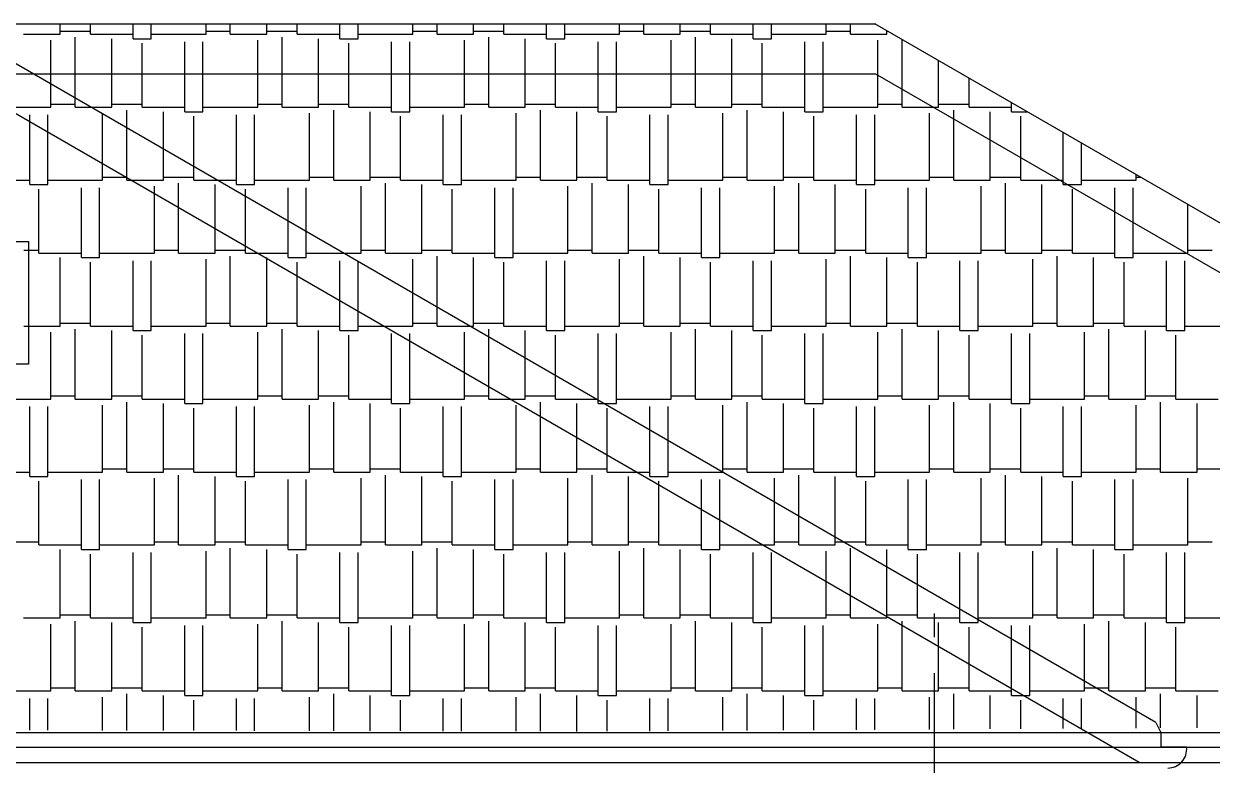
# Model space of a CAD drawing. Extents: x -133165 to 20117, y 15722 to 63536.
# Drawn here: x -35166 to -30201, y 55468 to 58565 of the extents above; entities that cross this region are included whole.
import ezdxf

# ---------------------------------------------------------------- set-up
doc = ezdxf.new("R2010")
doc.units = 0
doc.linetypes.add('GOST2_303_5', pattern=[24, 20, -1.5, 1, -1.5])
doc.layers.get('0').update_dxf_attribs({"linetype": 'CONTINUOUS'})
doc.layers.add('AXIS', color=7, linetype='GOST2_303_5')

# ---------------------------------------------------------------- blocks, each defined once
blk = doc.blocks.new('*X129')
at = {"linetype": 'CONTINUOUS', "ltscale": 10}
for p, q in [((-35052.8, 58216.8), (-35052.8, 58312.2)), ((-34951.2, 58216.8), (-34951.2, 58253.5)), ((-35281.4, 58216.8), (-35052.8, 58216.8)), ((-35052.8, 58229.5), (-34951.2, 58229.5)), ((-34951.2, 58216.8), (-34887.6, 58216.8)), ((-35141.7, 57892.9), (-35141.7, 58185.1)), ((-35065.5, 57892.9), (-35065.5, 58185.1)), ((-34836.9, 57912), (-34836.9, 58187.5)), ((-34735.3, 57912), (-34735.3, 58128.9)), ((-34582.9, 57912), (-34582.9, 58040.9)), ((-34455.9, 57912), (-34455.9, 57967.5)), ((-35319.5, 57912), (-35141.7, 57912)), ((-35065.5, 57912), (-34836.9, 57912)), ((-34836.9, 57924.7), (-34735.3, 57924.7)), ((-34735.3, 57912), (-34582.9, 57912)), ((-34582.9, 57924.7), (-34455.9, 57924.7)), ((-34519.4, 57607.2), (-34519.4, 57899.3)), ((-34455.9, 57912), (-34359.7, 57912)), ((-35141.7, 57892.9), (-35065.5, 57892.9)), ((-35103.6, 57607.2), (-35103.6, 57873.9)), ((-34925.8, 57588.1), (-34925.8, 57880.2)), ((-34849.6, 57588.1), (-34849.6, 57880.2)), ((-34621, 57607.2), (-34621, 57886.6)), ((-34367, 57607.2), (-34367, 57892.9)), ((-34240, 57607.2), (-34240, 57842.9)), ((-34062.2, 57588.1), (-34062.2, 57740.2)), ((-33986, 57588.1), (-33986, 57696.2)), ((-35166.9, 57619.9), (-35103.6, 57619.9)), ((-35103.6, 57607.2), (-34925.8, 57607.2)), ((-34849.6, 57607.2), (-34621, 57607.2)), ((-34621, 57619.9), (-34519.4, 57619.9)), ((-34519.4, 57607.2), (-34367, 57607.2)), ((-34367, 57619.9), (-34240, 57619.9)), ((-34240, 57607.2), (-34062.2, 57607.2)), ((-33986, 57607.2), (-33831.7, 57607.2)), ((-35014.7, 57302.4), (-35014.7, 57588.1)), ((-34925.8, 57588.1), (-34849.6, 57588.1)), ((-34887.7, 57302.4), (-34887.7, 57569.1)), ((-34709.9, 57283.3), (-34709.9, 57575.4)), ((-34633.7, 57283.3), (-34633.7, 57575.4)), ((-34405.1, 57302.4), (-34405.1, 57581.8)), ((-34303.5, 57302.4), (-34303.5, 57594.5)), ((-34151.1, 57302.4), (-34151.1, 57588.1)), ((-34062.2, 57588.1), (-33986, 57588.1)), ((-34024.1, 57302.4), (-34024.1, 57569.1)), ((-33846.3, 57283.3), (-33846.3, 57575.4)), ((-33770.1, 57283.3), (-33770.1, 57571.6)), ((-33541.5, 57302.4), (-33541.5, 57439.6)), ((-33439.9, 57302.4), (-33439.9, 57381)), ((-35166.9, 57302.4), (-35014.7, 57302.4)), ((-35014.7, 57315.1), (-34887.7, 57315.1)), ((-34887.7, 57302.4), (-34709.9, 57302.4)), ((-34633.7, 57302.4), (-34405.1, 57302.4)), ((-34405.1, 57315.1), (-34303.5, 57315.1)), ((-34303.5, 57302.4), (-34151.1, 57302.4)), ((-34151.1, 57315.1), (-34024.1, 57315.1)), ((-34024.1, 57302.4), (-33846.3, 57302.4)), ((-33770.1, 57302.4), (-33541.5, 57302.4)), ((-33541.5, 57315.1), (-33439.9, 57315.1)), ((-33439.9, 57302.4), (-33305, 57302.4)), ((-35052.8, 56997.6), (-35052.8, 57277)), ((-34951.2, 56997.6), (-34951.2, 57289.7)), ((-34798.8, 56997.6), (-34798.8, 57283.3)), ((-34709.9, 57283.3), (-34633.7, 57283.3)), ((-34671.8, 56997.6), (-34671.8, 57264.3)), ((-34494, 56978.5), (-34494, 57270.6)), ((-34417.8, 56978.5), (-34417.8, 57270.6)), ((-34189.2, 56997.6), (-34189.2, 57277)), ((-34087.6, 56997.6), (-34087.6, 57289.7)), ((-33935.2, 56997.6), (-33935.2, 57283.3)), ((-33846.3, 57283.3), (-33770.1, 57283.3)), ((-33808.2, 56997.6), (-33808.2, 57264.3)), ((-33630.4, 56978.5), (-33630.4, 57270.6)), ((-33554.2, 56978.5), (-33554.2, 57270.6)), ((-33325.6, 56997.6), (-33325.6, 57277)), ((-33224, 56997.6), (-33224, 57254.8)), ((-33071.6, 56997.6), (-33071.6, 57165.2)), ((-32944.6, 56997.6), (-32944.6, 57090.6)), ((-35052.8, 57010.3), (-34951.2, 57010.3)), ((-34798.8, 57010.3), (-34671.8, 57010.3)), ((-34189.2, 57010.3), (-34087.6, 57010.3)), ((-33935.2, 57010.3), (-33808.2, 57010.3)), ((-33325.6, 57010.3), (-33224, 57010.3)), ((-33071.6, 57010.3), (-32944.6, 57010.3)), ((-35281.4, 56997.6), (-35052.8, 56997.6)), ((-35141.7, 56673.7), (-35141.7, 56965.8)), ((-35065.5, 56673.7), (-35065.5, 56965.8)), ((-34951.2, 56997.6), (-34798.8, 56997.6)), ((-34836.9, 56692.8), (-34836.9, 56972.2)), ((-34735.3, 56692.8), (-34735.3, 56984.9)), ((-34671.8, 56997.6), (-34494, 56997.6)), ((-34582.9, 56692.8), (-34582.9, 56978.5)), ((-34494, 56978.5), (-34417.8, 56978.5)), ((-34455.9, 56692.8), (-34455.9, 56959.5)), ((-34417.8, 56997.6), (-34189.2, 56997.6)), ((-34278.1, 56673.7), (-34278.1, 56965.8)), ((-34201.9, 56673.7), (-34201.9, 56965.8)), ((-34087.6, 56997.6), (-33935.2, 56997.6)), ((-33973.3, 56692.8), (-33973.3, 56972.2)), ((-33871.7, 56692.8), (-33871.7, 56984.9)), ((-33808.2, 56997.6), (-33630.4, 56997.6)), ((-33719.3, 56692.8), (-33719.3, 56978.5)), ((-33630.4, 56978.5), (-33554.2, 56978.5)), ((-33592.3, 56692.8), (-33592.3, 56959.5)), ((-33554.2, 56997.6), (-33325.6, 56997.6)), ((-33414.5, 56673.7), (-33414.5, 56965.8)), ((-33338.3, 56673.7), (-33338.3, 56965.8)), ((-33224, 56997.6), (-33071.6, 56997.6)), ((-33109.7, 56692.8), (-33109.7, 56972.2)), ((-33008.1, 56692.8), (-33008.1, 56984.9)), ((-32944.6, 56997.6), (-32786.4, 56997.6)), ((-32855.7, 56692.8), (-32855.7, 56978.5)), ((-32766.8, 56978.5), (-32766.8, 56986.1)), ((-32766.8, 56978.5), (-32754, 56978.5)), ((-32728.7, 56692.8), (-32728.7, 56959.5)), ((-32550.9, 56673.7), (-32550.9, 56859.2)), ((-32474.7, 56673.7), (-32474.7, 56814.4)), ((-34836.9, 56705.5), (-34735.3, 56705.5)), ((-34582.9, 56705.5), (-34455.9, 56705.5)), ((-33973.3, 56705.5), (-33871.7, 56705.5)), ((-33719.3, 56705.5), (-33592.3, 56705.5)), ((-33109.7, 56705.5), (-33008.1, 56705.5)), ((-32855.7, 56705.5), (-32728.7, 56705.5)), ((-35319.5, 56692.8), (-35141.7, 56692.8)), ((-35141.7, 56673.7), (-35065.5, 56673.7)), ((-35103.6, 56388), (-35103.6, 56654.7)), ((-35065.5, 56692.8), (-34836.9, 56692.8)), ((-34925.8, 56368.9), (-34925.8, 56661)), ((-34849.6, 56368.9), (-34849.6, 56661)), ((-34735.3, 56692.8), (-34582.9, 56692.8)), ((-34621, 56388), (-34621, 56667.4)), ((-34519.4, 56388), (-34519.4, 56680.1)), ((-34455.9, 56692.8), (-34278.1, 56692.8)), ((-34367, 56388), (-34367, 56673.7)), ((-34278.1, 56673.7), (-34201.9, 56673.7)), ((-34240, 56388), (-34240, 56654.7)), ((-34201.9, 56692.8), (-33973.3, 56692.8)), ((-34062.2, 56368.9), (-34062.2, 56661)), ((-33986, 56368.9), (-33986, 56661)), ((-33871.7, 56692.8), (-33719.3, 56692.8)), ((-33757.4, 56388), (-33757.4, 56667.4)), ((-33655.8, 56388), (-33655.8, 56680.1)), ((-33592.3, 56692.8), (-33414.5, 56692.8)), ((-33503.4, 56388), (-33503.4, 56673.7)), ((-33414.5, 56673.7), (-33338.3, 56673.7)), ((-33376.4, 56388), (-33376.4, 56654.7)), ((-33338.3, 56692.8), (-33109.7, 56692.8)), ((-33198.6, 56368.9), (-33198.6, 56661)), ((-33122.4, 56368.9), (-33122.4, 56661)), ((-33008.1, 56692.8), (-32855.7, 56692.8)), ((-32893.8, 56388), (-32893.8, 56667.4)), ((-32792.2, 56388), (-32792.2, 56680.1)), ((-32728.7, 56692.8), (-32550.9, 56692.8)), ((-32639.8, 56388), (-32639.8, 56673.7)), ((-32550.9, 56673.7), (-32474.7, 56673.7)), ((-32512.8, 56388), (-32512.8, 56654.7)), ((-32474.7, 56692.8), (-32267.8, 56692.8)), ((-32335, 56368.9), (-32335, 56661)), ((-32258.8, 56368.9), (-32258.8, 56661)), ((-32030.2, 56388), (-32030.2, 56553.1)), ((-31928.6, 56388), (-31928.6, 56493.4)), ((-31776.2, 56388), (-31776.2, 56403.8)), ((-35230.6, 56400.7), (-35103.6, 56400.7)), ((-35103.6, 56388), (-34925.8, 56388)), ((-35014.7, 56083.2), (-35014.7, 56368.9)), ((-34925.8, 56368.9), (-34849.6, 56368.9)), ((-34849.6, 56388), (-34621, 56388)), ((-34709.9, 56064.1), (-34709.9, 56356.2)), ((-34633.7, 56064.1), (-34633.7, 56356.2)), ((-34621, 56400.7), (-34519.4, 56400.7)), ((-34519.4, 56388), (-34367, 56388)), ((-34405.1, 56083.2), (-34405.1, 56362.6)), ((-34367, 56400.7), (-34240, 56400.7)), ((-34303.5, 56083.2), (-34303.5, 56375.3)), ((-34240, 56388), (-34062.2, 56388)), ((-34151.1, 56083.2), (-34151.1, 56368.9)), ((-34062.2, 56368.9), (-33986, 56368.9)), ((-33986, 56388), (-33757.4, 56388)), ((-33846.3, 56064.1), (-33846.3, 56356.2)), ((-33770.1, 56064.1), (-33770.1, 56356.2)), ((-33757.4, 56400.7), (-33655.8, 56400.7)), ((-33655.8, 56388), (-33503.4, 56388)), ((-33541.5, 56083.2), (-33541.5, 56362.6)), ((-33503.4, 56400.7), (-33376.4, 56400.7)), ((-33439.9, 56083.2), (-33439.9, 56375.3)), ((-33376.4, 56388), (-33198.6, 56388)), ((-33287.5, 56083.2), (-33287.5, 56368.9)), ((-33198.6, 56368.9), (-33122.4, 56368.9)), ((-33122.4, 56388), (-32893.8, 56388)), ((-32982.7, 56064.1), (-32982.7, 56356.2)), ((-32906.5, 56064.1), (-32906.5, 56356.2)), ((-32893.8, 56400.7), (-32792.2, 56400.7)), ((-32792.2, 56388), (-32639.8, 56388)), ((-32677.9, 56083.2), (-32677.9, 56362.6)), ((-32639.8, 56400.7), (-32512.8, 56400.7)), ((-32576.3, 56083.2), (-32576.3, 56375.3)), ((-32512.8, 56388), (-32335, 56388)), ((-32423.9, 56083.2), (-32423.9, 56368.9)), ((-32335, 56368.9), (-32258.8, 56368.9)), ((-32258.8, 56388), (-32030.2, 56388)), ((-32119.1, 56064.1), (-32119.1, 56356.2)), ((-32042.9, 56064.1), (-32042.9, 56356.2)), ((-32030.2, 56400.7), (-31928.6, 56400.7)), ((-31928.6, 56388), (-31776.2, 56388)), ((-31814.3, 56083.2), (-31814.3, 56362.6)), ((-31776.2, 56400.7), (-31770.8, 56400.7)), ((-31712.7, 56083.2), (-31712.7, 56366.5)), ((-34887.7, 56083.2), (-34887.7, 56349.9)), ((-34024.1, 56083.2), (-34024.1, 56349.9)), ((-33160.5, 56083.2), (-33160.5, 56349.9)), ((-32296.9, 56083.2), (-32296.9, 56349.9)), ((-31560.3, 56083.2), (-31560.3, 56276.9)), ((-31433.3, 56083.2), (-31433.3, 56202.3)), ((-35167.1, 56083.2), (-35014.7, 56083.2)), ((-35052.8, 55778.4), (-35052.8, 56057.8)), ((-35014.7, 56095.9), (-34887.7, 56095.9)), ((-34951.2, 55778.4), (-34951.2, 56070.5)), ((-34887.7, 56083.2), (-34709.9, 56083.2)), ((-34798.8, 55778.4), (-34798.8, 56064.1)), ((-34709.9, 56064.1), (-34633.7, 56064.1)), ((-34633.7, 56083.2), (-34405.1, 56083.2)), ((-34405.1, 56095.9), (-34303.5, 56095.9)), ((-34303.5, 56083.2), (-34151.1, 56083.2)), ((-34189.2, 55778.4), (-34189.2, 56057.8)), ((-34151.1, 56095.9), (-34024.1, 56095.9)), ((-34087.6, 55778.4), (-34087.6, 56070.5)), ((-34024.1, 56083.2), (-33846.3, 56083.2)), ((-33935.2, 55778.4), (-33935.2, 56064.1)), ((-33846.3, 56064.1), (-33770.1, 56064.1)), ((-33770.1, 56083.2), (-33541.5, 56083.2)), ((-33541.5, 56095.9), (-33439.9, 56095.9)), ((-33439.9, 56083.2), (-33287.5, 56083.2)), ((-33325.6, 55778.4), (-33325.6, 56057.8)), ((-33287.5, 56095.9), (-33160.5, 56095.9)), ((-33224, 55778.4), (-33224, 56070.5)), ((-33160.5, 56083.2), (-32982.7, 56083.2)), ((-33071.6, 55778.4), (-33071.6, 56064.1)), ((-32982.7, 56064.1), (-32906.5, 56064.1)), ((-32906.5, 56083.2), (-32677.9, 56083.2)), ((-32677.9, 56095.9), (-32576.3, 56095.9)), ((-32576.3, 56083.2), (-32423.9, 56083.2)), ((-32462, 55778.4), (-32462, 56057.8)), ((-32423.9, 56095.9), (-32296.9, 56095.9)), ((-32360.4, 55778.4), (-32360.4, 56070.5)), ((-32296.9, 56083.2), (-32119.1, 56083.2)), ((-32208, 55778.4), (-32208, 56064.1)), ((-32119.1, 56064.1), (-32042.9, 56064.1)), ((-32042.9, 56083.2), (-31814.3, 56083.2)), ((-31814.3, 56095.9), (-31712.7, 56095.9)), ((-31712.7, 56083.2), (-31560.3, 56083.2)), ((-31598.4, 55778.4), (-31598.4, 56057.8)), ((-31560.3, 56095.9), (-31433.3, 56095.9)), ((-31496.8, 55778.4), (-31496.8, 56070.5)), ((-31433.3, 56083.2), (-31255.5, 56083.2)), ((-31344.4, 55778.4), (-31344.4, 56064.1)), ((-31255.5, 56064.1), (-31255.5, 56097.8)), ((-31255.5, 56064.1), (-31198.2, 56064.1)), ((-34671.8, 55778.4), (-34671.8, 56045.1)), ((-34494, 55759.3), (-34494, 56051.4)), ((-34417.8, 55759.3), (-34417.8, 56051.4)), ((-33808.2, 55778.4), (-33808.2, 56045.1)), ((-33630.4, 55759.3), (-33630.4, 56051.4)), ((-33554.2, 55759.3), (-33554.2, 56051.4)), ((-32944.6, 55778.4), (-32944.6, 56045.1)), ((-32766.8, 55759.3), (-32766.8, 56051.4)), ((-32690.6, 55759.3), (-32690.6, 56051.4)), ((-32081, 55778.4), (-32081, 56045.1)), ((-31903.2, 55759.3), (-31903.2, 56051.4)), ((-31827, 55759.3), (-31827, 56051.4)), ((-31217.4, 55778.4), (-31217.4, 56045.1)), ((-31039.6, 55759.3), (-31039.6, 55970.9)), ((-30963.4, 55759.3), (-30963.4, 55926.1)), ((-35281.4, 55778.4), (-35052.8, 55778.4)), ((-35052.8, 55791.1), (-34951.2, 55791.1)), ((-34951.2, 55778.4), (-34798.8, 55778.4)), ((-34798.8, 55791.1), (-34671.8, 55791.1)), ((-34735.3, 55613.6), (-34735.3, 55765.7)), ((-34671.8, 55778.4), (-34494, 55778.4)), ((-34582.9, 55613.3), (-34582.9, 55759.3)), ((-34494, 55759.3), (-34417.8, 55759.3)), ((-34417.8, 55778.4), (-34189.2, 55778.4)), ((-34189.2, 55791.1), (-34087.6, 55791.1)), ((-34087.6, 55778.4), (-33935.2, 55778.4)), ((-33935.2, 55791.1), (-33808.2, 55791.1)), ((-33871.7, 55611.8), (-33871.7, 55765.7)), ((-33808.2, 55778.4), (-33630.4, 55778.4)), ((-33719.3, 55611.5), (-33719.3, 55759.3)), ((-33630.4, 55759.3), (-33554.2, 55759.3)), ((-33554.2, 55778.4), (-33325.6, 55778.4)), ((-33325.6, 55791.1), (-33224, 55791.1)), ((-33224, 55778.4), (-33071.6, 55778.4)), ((-33071.6, 55791.1), (-32944.6, 55791.1)), ((-33008.1, 55610), (-33008.1, 55765.7)), ((-32944.6, 55778.4), (-32766.8, 55778.4)), ((-32855.7, 55609.7), (-32855.7, 55759.3)), ((-32766.8, 55759.3), (-32690.6, 55759.3)), ((-32690.6, 55778.4), (-32462, 55778.4)), ((-32462, 55791.1), (-32360.4, 55791.1)), ((-32360.4, 55778.4), (-32208, 55778.4)), ((-32208, 55791.1), (-32081, 55791.1)), ((-32144.5, 55613.4), (-32144.5, 55765.7)), ((-32081, 55778.4), (-31903.2, 55778.4)), ((-31992.1, 55614.3), (-31992.1, 55759.3)), ((-31903.2, 55759.3), (-31827, 55759.3)), ((-31827, 55778.4), (-31598.4, 55778.4)), ((-31598.4, 55791.1), (-31496.8, 55791.1)), ((-31496.8, 55778.4), (-31344.4, 55778.4)), ((-31344.4, 55791.1), (-31217.4, 55791.1)), ((-31280.9, 55618.6), (-31280.9, 55765.7)), ((-31217.4, 55778.4), (-31039.6, 55778.4)), ((-31128.5, 55619.5), (-31128.5, 55759.3)), ((-31039.6, 55759.3), (-30963.4, 55759.3)), ((-30963.4, 55778.4), (-30734.8, 55778.4)), ((-30734.8, 55778.4), (-30734.8, 55791.7)), ((-30734.8, 55791.1), (-30733.7, 55791.1)), ((-35141.7, 55614.5), (-35141.7, 55746.6)), ((-35065.5, 55614.3), (-35065.5, 55746.6)), ((-34836.9, 55613.8), (-34836.9, 55753)), ((-34455.9, 55613), (-34455.9, 55740.3)), ((-34278.1, 55612.6), (-34278.1, 55746.6)), ((-34201.9, 55612.5), (-34201.9, 55746.6)), ((-33973.3, 55612), (-33973.3, 55753)), ((-33592.3, 55611.2), (-33592.3, 55740.3)), ((-33414.5, 55610.8), (-33414.5, 55746.6)), ((-33338.3, 55610.7), (-33338.3, 55746.6)), ((-33109.7, 55610.2), (-33109.7, 55753)), ((-32728.7, 55609.9), (-32728.7, 55740.3)), ((-32550.9, 55610.9), (-32550.9, 55746.6)), ((-32474.7, 55611.4), (-32474.7, 55746.6)), ((-32246.1, 55612.8), (-32246.1, 55753)), ((-31865.1, 55615.1), (-31865.1, 55740.3)), ((-31687.3, 55616.2), (-31687.3, 55746.6)), ((-31611.1, 55616.6), (-31611.1, 55746.6)), ((-31382.5, 55618), (-31382.5, 55753)), ((-31001.5, 55620.3), (-31001.5, 55740.3)), ((-30823.7, 55621.4), (-30823.7, 55746.6)), ((-30747.5, 55621.8), (-30747.5, 55746.6)), ((-30518.9, 55623.2), (-30518.9, 55664.8))]:
    blk.add_line(p, q, dxfattribs=at)

msp = doc.modelspace()

# ---------------------------------------------------------------- linework, layer by layer
at = {"ltscale": 10}
for p, q in [((-38011.9, 58564.8), (-31606.9, 58564.8)), ((-30436.9, 55647.2), (-35486.9, 58562.8)), ((-35014.7, 58521.6), (-35014.7, 58563.1)), ((-34887.7, 58521.6), (-34887.7, 58563.1)), ((-34709.9, 58502.5), (-34709.9, 58563.2)), ((-34633.7, 58502.5), (-34633.7, 58563.2)), ((-34405.1, 58521.6), (-34405.1, 58563.4)), ((-34303.5, 58521.6), (-34303.5, 58563.4)), ((-34151.1, 58521.6), (-34151.1, 58563.5)), ((-34024.1, 58521.6), (-34024.1, 58563.6)), ((-33846.3, 58502.5), (-33846.3, 58563.7)), ((-33770.1, 58502.5), (-33770.1, 58563.7)), ((-33541.5, 58521.6), (-33541.5, 58563.8)), ((-33439.9, 58521.6), (-33439.9, 58563.9)), ((-33287.5, 58521.6), (-33287.5, 58563.9)), ((-33160.5, 58521.6), (-33160.5, 58564)), ((-32982.7, 58502.5), (-32982.7, 58564.1)), ((-32906.5, 58502.5), (-32906.5, 58564.1)), ((-32677.9, 58521.6), (-32677.9, 58564.3)), ((-32576.3, 58521.6), (-32576.3, 58564.3)), ((-32423.9, 58521.6), (-32423.9, 58564.4)), ((-32296.9, 58521.6), (-32296.9, 58564.5)), ((-32119.1, 58502.5), (-32119.1, 58564.5)), ((-32042.9, 58502.5), (-32042.9, 58564.6)), ((-31814.3, 58521.6), (-31814.3, 58564.7)), ((-31712.7, 58521.6), (-31712.7, 58564.8)), ((-28726.9, 56900), (-31610.4, 58564.8)), ((-35167.1, 58521.6), (-35014.7, 58521.6)), ((-35052.8, 58312.2), (-35052.8, 58496.2)), ((-35014.7, 58534.3), (-34887.7, 58534.3)), ((-34951.2, 58253.5), (-34951.2, 58508.9)), ((-34887.7, 58521.6), (-34709.9, 58521.6)), ((-34798.8, 58216.8), (-34798.8, 58502.5)), ((-34709.9, 58502.5), (-34633.7, 58502.5)), ((-34633.7, 58521.6), (-34405.1, 58521.6)), ((-34494, 58197.7), (-34494, 58489.8)), ((-34417.8, 58197.7), (-34417.8, 58489.8)), ((-34405.1, 58534.3), (-34303.5, 58534.3)), ((-34303.5, 58521.6), (-34151.1, 58521.6)), ((-34189.2, 58216.8), (-34189.2, 58496.2)), ((-34151.1, 58534.3), (-34024.1, 58534.3)), ((-34087.6, 58216.8), (-34087.6, 58508.9)), ((-34024.1, 58521.6), (-33846.3, 58521.6)), ((-33935.2, 58216.8), (-33935.2, 58502.5)), ((-33846.3, 58502.5), (-33770.1, 58502.5)), ((-33770.1, 58521.6), (-33541.5, 58521.6)), ((-33630.4, 58197.7), (-33630.4, 58489.8)), ((-33554.2, 58197.7), (-33554.2, 58489.8)), ((-33541.5, 58534.3), (-33439.9, 58534.3)), ((-33439.9, 58521.6), (-33287.5, 58521.6)), ((-33325.6, 58216.8), (-33325.6, 58496.2)), ((-33287.5, 58534.3), (-33160.5, 58534.3)), ((-33224, 58216.8), (-33224, 58508.9)), ((-33160.5, 58521.6), (-32982.7, 58521.6)), ((-33071.6, 58216.8), (-33071.6, 58502.5)), ((-32982.7, 58502.5), (-32906.5, 58502.5)), ((-32906.5, 58521.6), (-32677.9, 58521.6)), ((-32766.8, 58197.7), (-32766.8, 58489.8)), ((-32690.6, 58197.7), (-32690.6, 58489.8)), ((-32677.9, 58534.3), (-32576.3, 58534.3)), ((-32576.3, 58521.6), (-32423.9, 58521.6)), ((-32462, 58216.8), (-32462, 58496.2)), ((-32423.9, 58534.3), (-32296.9, 58534.3)), ((-32360.4, 58216.8), (-32360.4, 58508.9)), ((-32296.9, 58521.6), (-32119.1, 58521.6)), ((-32208, 58216.8), (-32208, 58502.5)), ((-32119.1, 58502.5), (-32042.9, 58502.5)), ((-32042.9, 58521.6), (-31814.3, 58521.6)), ((-31903.2, 58197.7), (-31903.2, 58489.8)), ((-31827, 58197.7), (-31827, 58489.8)), ((-31814.3, 58534.3), (-31712.7, 58534.3)), ((-31712.7, 58521.6), (-31560.3, 58521.6)), ((-31598.4, 58216.8), (-31598.4, 58496.2)), ((-31560.3, 58521.6), (-31560.3, 58535.9)), ((-31560.3, 58534.3), (-31557.5, 58534.3)), ((-31496.8, 58216.8), (-31496.8, 58499.2)), ((-34671.8, 58216.8), (-34671.8, 58483.5)), ((-33808.2, 58216.8), (-33808.2, 58483.5)), ((-32944.6, 58216.8), (-32944.6, 58483.5)), ((-32081, 58216.8), (-32081, 58483.5)), ((-31344.4, 58216.8), (-31344.4, 58411.2)), ((-31606.9, 58355), (-39366.9, 58355)), ((-30506.9, 55479.8), (-35486.9, 58355)), ((-26626.9, 55479.8), (-31606.9, 58355)), ((-31217.4, 58216.8), (-31217.4, 58337.9)), ((-34887.6, 58216.8), (-34798.8, 58216.8)), ((-34836.9, 58187.5), (-34836.9, 58191.4)), ((-34798.8, 58229.5), (-34671.8, 58229.5)), ((-34735.3, 58128.9), (-34735.3, 58204.1)), ((-34671.8, 58216.8), (-34494, 58216.8)), ((-34582.9, 58040.9), (-34582.9, 58197.7)), ((-34494, 58197.7), (-34417.8, 58197.7)), ((-34417.8, 58216.8), (-34189.2, 58216.8)), ((-34189.2, 58229.5), (-34087.6, 58229.5)), ((-34087.6, 58216.8), (-33935.2, 58216.8)), ((-33973.3, 57912), (-33973.3, 58191.4)), ((-33935.2, 58229.5), (-33808.2, 58229.5)), ((-33871.7, 57912), (-33871.7, 58204.1)), ((-33808.2, 58216.8), (-33630.4, 58216.8)), ((-33719.3, 57912), (-33719.3, 58197.7)), ((-33630.4, 58197.7), (-33554.2, 58197.7)), ((-33554.2, 58216.8), (-33325.6, 58216.8)), ((-33325.6, 58229.5), (-33224, 58229.5)), ((-33224, 58216.8), (-33071.6, 58216.8)), ((-33109.7, 57912), (-33109.7, 58191.4)), ((-33071.6, 58229.5), (-32944.6, 58229.5)), ((-33008.1, 57912), (-33008.1, 58204.1)), ((-32944.6, 58216.8), (-32766.8, 58216.8)), ((-32855.7, 57912), (-32855.7, 58197.7)), ((-32766.8, 58197.7), (-32690.6, 58197.7)), ((-32690.6, 58216.8), (-32462, 58216.8)), ((-32462, 58229.5), (-32360.4, 58229.5)), ((-32360.4, 58216.8), (-32208, 58216.8)), ((-32246.1, 57912), (-32246.1, 58191.4)), ((-32208, 58229.5), (-32081, 58229.5)), ((-32144.5, 57912), (-32144.5, 58204.1)), ((-32081, 58216.8), (-31903.2, 58216.8)), ((-31992.1, 57912), (-31992.1, 58197.7)), ((-31903.2, 58197.7), (-31827, 58197.7)), ((-31827, 58216.8), (-31598.4, 58216.8)), ((-31598.4, 58229.5), (-31496.8, 58229.5)), ((-31496.8, 58216.8), (-31344.4, 58216.8)), ((-31382.5, 57912), (-31382.5, 58191.4)), ((-31344.4, 58229.5), (-31217.4, 58229.5)), ((-31280.9, 57912), (-31280.9, 58204.1)), ((-31217.4, 58216.8), (-31039.6, 58216.8)), ((-31128.5, 57912), (-31128.5, 58197.7)), ((-31039.6, 58197.7), (-31039.6, 58235.3)), ((-31039.6, 58197.7), (-30974.6, 58197.7)), ((-34455.9, 57967.5), (-34455.9, 58178.7)), ((-34278.1, 57892.9), (-34278.1, 58185)), ((-34201.9, 57892.9), (-34201.9, 58185)), ((-33592.3, 57912), (-33592.3, 58178.7)), ((-33414.5, 57892.9), (-33414.5, 58185)), ((-33338.3, 57892.9), (-33338.3, 58185)), ((-32728.7, 57912), (-32728.7, 58178.7)), ((-32550.9, 57892.9), (-32550.9, 58185)), ((-32474.7, 57892.9), (-32474.7, 58185)), ((-31865.1, 57912), (-31865.1, 58178.7)), ((-31687.3, 57892.9), (-31687.3, 58185)), ((-31611.1, 57892.9), (-31611.1, 58185)), ((-31001.5, 57912), (-31001.5, 58178.7)), ((-30823.7, 57892.9), (-30823.7, 58110.6)), ((-30747.5, 57892.9), (-30747.5, 58066.6)), ((-34359.7, 57912), (-34278.1, 57912)), ((-34201.9, 57912), (-33973.3, 57912)), ((-33973.3, 57924.7), (-33871.7, 57924.7)), ((-33871.7, 57912), (-33719.3, 57912)), ((-33719.3, 57924.7), (-33592.3, 57924.7)), ((-33655.8, 57607.2), (-33655.8, 57899.3)), ((-33592.3, 57912), (-33414.5, 57912)), ((-33338.3, 57912), (-33109.7, 57912)), ((-33109.7, 57924.7), (-33008.1, 57924.7)), ((-33008.1, 57912), (-32855.7, 57912)), ((-32855.7, 57924.7), (-32728.7, 57924.7)), ((-32792.2, 57607.2), (-32792.2, 57899.3)), ((-32728.7, 57912), (-32550.9, 57912)), ((-32474.7, 57912), (-32246.1, 57912)), ((-32246.1, 57924.7), (-32144.5, 57924.7)), ((-32144.5, 57912), (-31992.1, 57912)), ((-31992.1, 57924.7), (-31865.1, 57924.7)), ((-31928.6, 57607.2), (-31928.6, 57899.3)), ((-31865.1, 57912), (-31687.3, 57912)), ((-31611.1, 57912), (-31382.5, 57912)), ((-31382.5, 57924.7), (-31280.9, 57924.7)), ((-31280.9, 57912), (-31128.5, 57912)), ((-31128.5, 57924.7), (-31001.5, 57924.7)), ((-31065, 57607.2), (-31065, 57899.3)), ((-31001.5, 57912), (-30823.7, 57912)), ((-30747.5, 57912), (-30518.9, 57912)), ((-30518.9, 57912), (-30518.9, 57934.6)), ((-30518.9, 57924.7), (-30501.7, 57924.7)), ((-34278.1, 57892.9), (-34201.9, 57892.9)), ((-34240, 57842.9), (-34240, 57873.9)), ((-34062.2, 57740.2), (-34062.2, 57880.2)), ((-33986, 57696.2), (-33986, 57880.2)), ((-33757.4, 57607.2), (-33757.4, 57886.6)), ((-33503.4, 57607.2), (-33503.4, 57892.9)), ((-33414.5, 57892.9), (-33338.3, 57892.9)), ((-33376.4, 57607.2), (-33376.4, 57873.9)), ((-33198.6, 57588.1), (-33198.6, 57880.2)), ((-33122.4, 57588.1), (-33122.4, 57880.2)), ((-32893.8, 57607.2), (-32893.8, 57886.6)), ((-32639.8, 57607.2), (-32639.8, 57892.9)), ((-32550.9, 57892.9), (-32474.7, 57892.9)), ((-32512.8, 57607.2), (-32512.8, 57873.9)), ((-32335, 57588.1), (-32335, 57880.2)), ((-32258.8, 57588.1), (-32258.8, 57880.2)), ((-32030.2, 57607.2), (-32030.2, 57886.6)), ((-31776.2, 57607.2), (-31776.2, 57892.9)), ((-31687.3, 57892.9), (-31611.1, 57892.9)), ((-31649.2, 57607.2), (-31649.2, 57873.9)), ((-31471.4, 57588.1), (-31471.4, 57880.2)), ((-31395.2, 57588.1), (-31395.2, 57880.2)), ((-31166.6, 57607.2), (-31166.6, 57886.6)), ((-30912.6, 57607.2), (-30912.6, 57892.9)), ((-30823.7, 57892.9), (-30747.5, 57892.9)), ((-30785.6, 57607.2), (-30785.6, 57873.9)), ((-30607.8, 57588.1), (-30607.8, 57880.2)), ((-30531.6, 57588.1), (-30531.6, 57880.2)), ((-30303, 57607.2), (-30303, 57810)), ((-33831.7, 57607.2), (-33757.4, 57607.2)), ((-33757.4, 57619.9), (-33655.8, 57619.9)), ((-33655.8, 57607.2), (-33503.4, 57607.2)), ((-33503.4, 57619.9), (-33376.4, 57619.9)), ((-33376.4, 57607.2), (-33198.6, 57607.2)), ((-33122.4, 57607.2), (-32893.8, 57607.2)), ((-32893.8, 57619.9), (-32792.2, 57619.9)), ((-32792.2, 57607.2), (-32639.8, 57607.2)), ((-32639.8, 57619.9), (-32512.8, 57619.9)), ((-32512.8, 57607.2), (-32335, 57607.2)), ((-32258.8, 57607.2), (-32030.2, 57607.2)), ((-32030.2, 57619.9), (-31928.6, 57619.9)), ((-31928.6, 57607.2), (-31776.2, 57607.2)), ((-31776.2, 57619.9), (-31649.2, 57619.9)), ((-31649.2, 57607.2), (-31471.4, 57607.2)), ((-31395.2, 57607.2), (-31166.6, 57607.2)), ((-31166.6, 57619.9), (-31065, 57619.9)), ((-31065, 57607.2), (-30912.6, 57607.2)), ((-30912.6, 57619.9), (-30785.6, 57619.9)), ((-30785.6, 57607.2), (-30607.8, 57607.2)), ((-30531.6, 57607.2), (-30303, 57607.2)), ((-30303, 57619.9), (-30201.4, 57619.9)), ((-33770.1, 57571.6), (-33770.1, 57575.4)), ((-33541.5, 57439.6), (-33541.5, 57581.8)), ((-33439.9, 57381), (-33439.9, 57594.5)), ((-33287.5, 57302.4), (-33287.5, 57588.1)), ((-33198.6, 57588.1), (-33122.4, 57588.1)), ((-33160.5, 57302.4), (-33160.5, 57569.1)), ((-32982.7, 57283.3), (-32982.7, 57575.4)), ((-32906.5, 57283.3), (-32906.5, 57575.4)), ((-32677.9, 57302.4), (-32677.9, 57581.8)), ((-32576.3, 57302.4), (-32576.3, 57594.5)), ((-32423.9, 57302.4), (-32423.9, 57588.1)), ((-32335, 57588.1), (-32258.8, 57588.1)), ((-32296.9, 57302.4), (-32296.9, 57569.1)), ((-32119.1, 57283.3), (-32119.1, 57575.4)), ((-32042.9, 57283.3), (-32042.9, 57575.4)), ((-31814.3, 57302.4), (-31814.3, 57581.8)), ((-31712.7, 57302.4), (-31712.7, 57594.5)), ((-31560.3, 57302.4), (-31560.3, 57588.1)), ((-31471.4, 57588.1), (-31395.2, 57588.1)), ((-31433.3, 57302.4), (-31433.3, 57569.1)), ((-31255.5, 57283.3), (-31255.5, 57575.4)), ((-31179.3, 57283.3), (-31179.3, 57575.4)), ((-30950.7, 57302.4), (-30950.7, 57581.8)), ((-30849.1, 57302.4), (-30849.1, 57594.5)), ((-30696.7, 57302.4), (-30696.7, 57588.1)), ((-30607.8, 57588.1), (-30531.6, 57588.1)), ((-30569.7, 57302.4), (-30569.7, 57569.1)), ((-30391.9, 57283.3), (-30391.9, 57575.4)), ((-30315.7, 57283.3), (-30315.7, 57575.4)), ((-33305, 57302.4), (-33287.5, 57302.4)), ((-33287.5, 57315.1), (-33160.5, 57315.1)), ((-33160.5, 57302.4), (-32982.7, 57302.4)), ((-32906.5, 57302.4), (-32677.9, 57302.4)), ((-32677.9, 57315.1), (-32576.3, 57315.1)), ((-32576.3, 57302.4), (-32423.9, 57302.4)), ((-32423.9, 57315.1), (-32296.9, 57315.1)), ((-32296.9, 57302.4), (-32119.1, 57302.4)), ((-32042.9, 57302.4), (-31814.3, 57302.4)), ((-31814.3, 57315.1), (-31712.7, 57315.1)), ((-31712.7, 57302.4), (-31560.3, 57302.4)), ((-31560.3, 57315.1), (-31433.3, 57315.1)), ((-31433.3, 57302.4), (-31255.5, 57302.4)), ((-31179.3, 57302.4), (-30950.7, 57302.4)), ((-30950.7, 57315.1), (-30849.1, 57315.1)), ((-30849.1, 57302.4), (-30696.7, 57302.4)), ((-30696.7, 57315.1), (-30569.7, 57315.1)), ((-30569.7, 57302.4), (-30391.9, 57302.4)), ((-30315.7, 57302.4), (-30087.1, 57302.4)), ((-33224, 57254.8), (-33224, 57289.7)), ((-33071.6, 57165.2), (-33071.6, 57283.3)), ((-32982.7, 57283.3), (-32906.5, 57283.3)), ((-32944.6, 57090.6), (-32944.6, 57264.3)), ((-32766.8, 56986.1), (-32766.8, 57270.6)), ((-32690.6, 56978.5), (-32690.6, 57270.6)), ((-32462, 56997.6), (-32462, 57277)), ((-32360.4, 56997.6), (-32360.4, 57289.7)), ((-32208, 56997.6), (-32208, 57283.3)), ((-32119.1, 57283.3), (-32042.9, 57283.3)), ((-32081, 56997.6), (-32081, 57264.3)), ((-31903.2, 56978.5), (-31903.2, 57270.6)), ((-31827, 56978.5), (-31827, 57270.6)), ((-31598.4, 56997.6), (-31598.4, 57277)), ((-31496.8, 56997.6), (-31496.8, 57289.7)), ((-31344.4, 56997.6), (-31344.4, 57283.3)), ((-31255.5, 57283.3), (-31179.3, 57283.3)), ((-31217.4, 56997.6), (-31217.4, 57264.3)), ((-31039.6, 56978.5), (-31039.6, 57270.6)), ((-30963.4, 56978.5), (-30963.4, 57270.6)), ((-30734.8, 56997.6), (-30734.8, 57277)), ((-30633.2, 56997.6), (-30633.2, 57289.7)), ((-30480.8, 56997.6), (-30480.8, 57283.3)), ((-30391.9, 57283.3), (-30315.7, 57283.3)), ((-30353.8, 56997.6), (-30353.8, 57264.3)), ((-32462, 57010.3), (-32360.4, 57010.3)), ((-32208, 57010.3), (-32081, 57010.3)), ((-31598.4, 57010.3), (-31496.8, 57010.3)), ((-31344.4, 57010.3), (-31217.4, 57010.3)), ((-30734.8, 57010.3), (-30633.2, 57010.3)), ((-30480.8, 57010.3), (-30353.8, 57010.3)), ((-32786.4, 56997.6), (-32766.8, 56997.6)), ((-32754, 56978.5), (-32690.6, 56978.5)), ((-32690.6, 56997.6), (-32462, 56997.6)), ((-32550.9, 56859.2), (-32550.9, 56965.8)), ((-32474.7, 56814.4), (-32474.7, 56965.8)), ((-32360.4, 56997.6), (-32208, 56997.6)), ((-32246.1, 56692.8), (-32246.1, 56972.2)), ((-32144.5, 56692.8), (-32144.5, 56984.9)), ((-32081, 56997.6), (-31903.2, 56997.6)), ((-31992.1, 56692.8), (-31992.1, 56978.5)), ((-31903.2, 56978.5), (-31827, 56978.5)), ((-31865.1, 56692.8), (-31865.1, 56959.5)), ((-31827, 56997.6), (-31598.4, 56997.6)), ((-31687.3, 56673.8), (-31687.3, 56965.8)), ((-31611.1, 56673.8), (-31611.1, 56965.8)), ((-31496.8, 56997.6), (-31344.4, 56997.6)), ((-31382.5, 56692.8), (-31382.5, 56972.2)), ((-31280.9, 56692.8), (-31280.9, 56984.9)), ((-31217.4, 56997.6), (-31039.6, 56997.6)), ((-31128.5, 56692.8), (-31128.5, 56978.5)), ((-31039.6, 56978.5), (-30963.4, 56978.5)), ((-31001.5, 56692.8), (-31001.5, 56959.5)), ((-30963.4, 56997.6), (-30734.8, 56997.6)), ((-30823.7, 56673.8), (-30823.7, 56965.8)), ((-30747.5, 56673.8), (-30747.5, 56965.8)), ((-30633.2, 56997.6), (-30480.8, 56997.6)), ((-30518.9, 56692.8), (-30518.9, 56972.2)), ((-30417.3, 56692.8), (-30417.3, 56984.9)), ((-30353.8, 56997.6), (-30176, 56997.6)), ((-30264.9, 56692.8), (-30264.9, 56978.5)), ((-32246.1, 56705.5), (-32144.5, 56705.5)), ((-31992.1, 56705.5), (-31865.1, 56705.5)), ((-31382.5, 56705.5), (-31280.9, 56705.5)), ((-31128.5, 56705.5), (-31001.5, 56705.5)), ((-30518.9, 56705.5), (-30417.3, 56705.5)), ((-30264.9, 56705.5), (-30137.9, 56705.5)), ((-32267.8, 56692.8), (-32246.1, 56692.8)), ((-32144.5, 56692.8), (-31992.1, 56692.8)), ((-32030.2, 56553.1), (-32030.2, 56667.4)), ((-31928.6, 56493.4), (-31928.6, 56680.1)), ((-31865.1, 56692.8), (-31687.3, 56692.8)), ((-31776.2, 56403.8), (-31776.2, 56673.8)), ((-31687.3, 56673.8), (-31611.1, 56673.8)), ((-31649.2, 56388), (-31649.2, 56654.7)), ((-31611.1, 56692.8), (-31382.5, 56692.8)), ((-31471.4, 56368.9), (-31471.4, 56661)), ((-31395.2, 56368.9), (-31395.2, 56661)), ((-31280.9, 56692.8), (-31128.5, 56692.8)), ((-31166.6, 56388), (-31166.6, 56667.4)), ((-31065, 56388), (-31065, 56680.1)), ((-31001.5, 56692.8), (-30823.7, 56692.8)), ((-30912.6, 56388), (-30912.6, 56673.8)), ((-30823.7, 56673.8), (-30747.5, 56673.8)), ((-30785.6, 56388), (-30785.6, 56654.7)), ((-30747.5, 56692.8), (-30518.9, 56692.8)), ((-30607.8, 56368.9), (-30607.8, 56661)), ((-30531.6, 56368.9), (-30531.6, 56661)), ((-30417.3, 56692.8), (-30264.9, 56692.8)), ((-30303, 56388), (-30303, 56667.4)), ((-31770.8, 56400.7), (-31649.2, 56400.7)), ((-31712.7, 56366.5), (-31712.7, 56375.3)), ((-31649.2, 56388), (-31471.4, 56388)), ((-31560.3, 56276.9), (-31560.3, 56368.9)), ((-31471.4, 56368.9), (-31395.2, 56368.9)), ((-31395.2, 56388), (-31166.6, 56388)), ((-31255.5, 56097.8), (-31255.5, 56356.2)), ((-31179.3, 56064.1), (-31179.3, 56356.2)), ((-31166.6, 56400.7), (-31065, 56400.7)), ((-31065, 56388), (-30912.6, 56388)), ((-30950.7, 56083.2), (-30950.7, 56362.6)), ((-30912.6, 56400.7), (-30785.6, 56400.7)), ((-30849.1, 56083.2), (-30849.1, 56375.3)), ((-30785.6, 56388), (-30607.8, 56388)), ((-30696.7, 56083.2), (-30696.7, 56368.9)), ((-30607.8, 56368.9), (-30531.6, 56368.9)), ((-30531.6, 56388), (-30303, 56388)), ((-30391.9, 56064.1), (-30391.9, 56356.2)), ((-30315.7, 56064.1), (-30315.7, 56356.2)), ((-30303, 56400.7), (-30201.4, 56400.7)), ((-31433.3, 56202.3), (-31433.3, 56349.9)), ((-30569.7, 56083.2), (-30569.7, 56349.9)), ((-31198.2, 56064.1), (-31179.3, 56064.1)), ((-31179.3, 56083.2), (-30950.7, 56083.2)), ((-30950.7, 56095.9), (-30849.1, 56095.9)), ((-30849.1, 56083.2), (-30696.7, 56083.2)), ((-30734.8, 55791.7), (-30734.8, 56057.8)), ((-30696.7, 56095.9), (-30569.7, 56095.9)), ((-30633.2, 55778.4), (-30633.2, 56070.5)), ((-30569.7, 56083.2), (-30391.9, 56083.2)), ((-30480.8, 55778.4), (-30480.8, 56064.1)), ((-30391.9, 56064.1), (-30315.7, 56064.1)), ((-30315.7, 56083.2), (-30087.1, 56083.2)), ((-31039.6, 55970.9), (-31039.6, 56051.4)), ((-30963.4, 55926.1), (-30963.4, 56051.4)), ((-30353.8, 55778.4), (-30353.8, 56045.1)), ((-30733.7, 55791.1), (-30633.2, 55791.1)), ((-30633.2, 55778.4), (-30480.8, 55778.4)), ((-30480.8, 55791.1), (-30353.8, 55791.1)), ((-30417.3, 55623.8), (-30417.3, 55765.7)), ((-30353.8, 55778.4), (-30176, 55778.4)), ((-30264.9, 55624.8), (-30264.9, 55759.4)), ((-30518.9, 55664.8), (-30518.9, 55753)), ((-30436.9, 55647.2), (-30416.2, 55604.5)), ((-45682.6, 55604.5), (-24986.2, 55604.5)), ((-40557.6, 55604.5), (-30416.2, 55604.5)), ((-30416.2, 55604.5), (-30416.2, 55543.2)), ((-44437.6, 55543.2), (-24986.2, 55543.2)), ((-40665.5, 55543.2), (-30416.2, 55543.2)), ((-31361.9, 55543.2), (-30308.3, 55543.2)), ((-30308.3, 55543.2), (-30416.2, 55543.2)), ((-30308.3, 55543.2), (-30348.3, 55543.2)), ((-30348.3, 55543.2), (-30348.3, 55543.2)), ((-44346.9, 55479.8), (-24901, 55479.8))]:
    msp.add_line(p, q, dxfattribs=at)
msp.add_lwpolyline([(-35826.9, 57655.6), (-35146.9, 57655.6), (-35146.9, 57142.7), (-35826.9, 57142.7)], close=True, dxfattribs=at)
msp.add_arc((-30386.8, 55535.5), 78.9, 270, 5.566, dxfattribs=at)
at = {"layer": 'AXIS', "color": 147, "ltscale": 100}
msp.add_line((-31361.9, 44252.5), (-31361.9, 56181.2), dxfattribs=at)

# ---------------------------------------------------------------- block references
at = {"ltscale": 10}
msp.add_blockref('*X129', (0, 0), dxfattribs=at)

doc.saveas('drawing.dxf')
